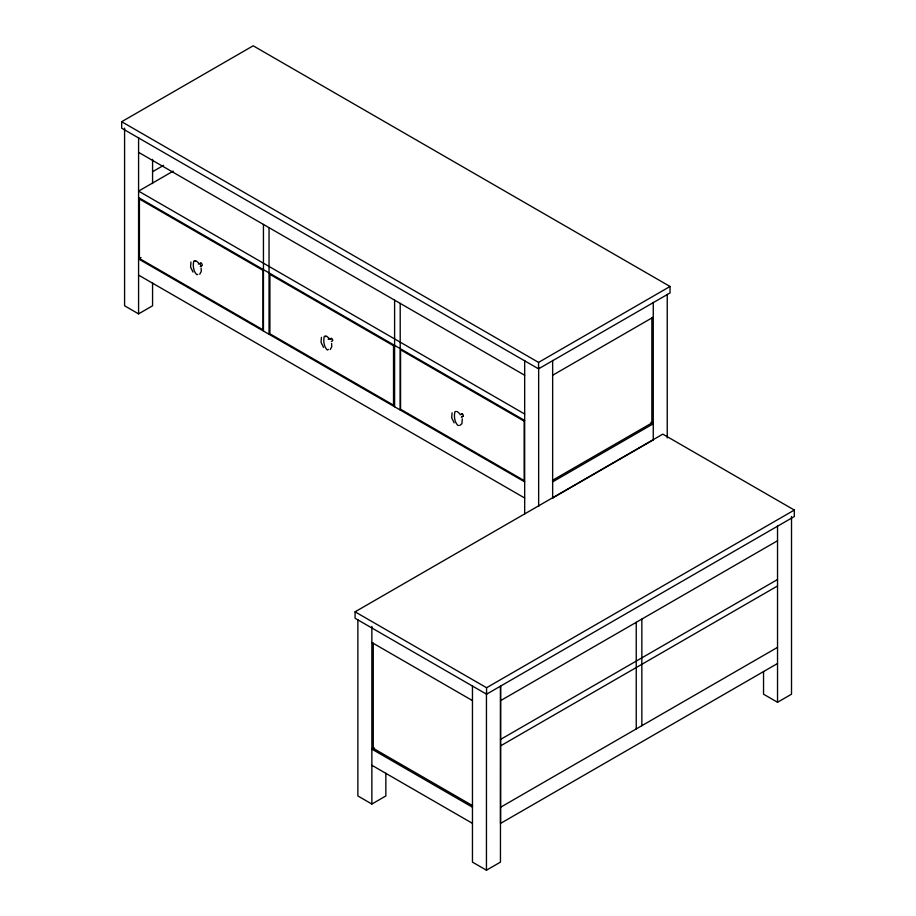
<?xml version="1.0" encoding="UTF-8"?>
<svg xmlns="http://www.w3.org/2000/svg" width="916" height="916" viewBox="0 0 916 916"><rect width="100%" height="100%" fill="white"/><g stroke="black" fill="none" stroke-linecap="round" stroke-linejoin="round"><path stroke-width="1.37" d="M328.397 349.397L327.31 350.004A13.614 9.767 -76.8 0 1 324.195 344.107A13.614 9.767 -76.8 0 1 324.264 336.378L325.512 335.966A5.885 4.225 -76.8 0 0 325.752 336.745M190.963 262.033L190.562 267.025L193.024 272.086M321.447 337.374L321.047 342.355L323.508 347.416M452.092 412.795L451.691 417.788L454.153 422.849M197.776 274.388L196.814 274.663A13.614 9.767 -76.8 0 1 193.711 268.766A13.614 9.767 -76.8 0 1 193.78 261.049L195.028 260.636A5.885 4.225 -76.8 0 0 195.268 261.415M199.734 274.205L201.268 271.479L201.142 268.056M330.218 349.534L331.752 346.82L331.626 343.397M121.679 121.713L253.182 45.8L670.043 286.479L670.043 292.937L538.551 368.85L121.679 128.183L121.679 121.713L538.551 362.392L670.043 286.479M152.594 171.716L163.632 165.338M173.204 171.12L138.579 191.112L524.673 414.021M141.053 257.522L138.579 258.953L524.673 481.862M124.587 128.114L124.587 305.795L138.579 313.867L152.571 305.795L152.571 283.055M552.646 375.251L653.257 317.165M552.474 480.339L651.86 422.963L651.86 317.783M552.646 481.862L653.257 423.776L650.921 422.425M355.076 611.819L662.818 434.138L794.321 510.063L794.321 516.521L486.568 694.202L355.076 618.277L355.076 611.819L486.568 687.733L794.321 510.063M552.646 498.006L653.257 439.92M374.186 747.777L371.862 749.116L472.461 807.202M500.548 700.66L777.535 540.749M357.87 619.697L357.87 795.958L371.862 804.042L385.842 795.958L385.842 773.218M500.548 739.43L777.535 579.519M500.548 745.887L777.535 585.977M500.548 807.271L777.535 647.36M777.535 663.505L500.548 823.415L500.548 685.855L500.445 862.128L486.453 870.2L472.461 862.128L472.461 685.786M763.543 671.462L763.543 694.202L777.535 702.274L791.516 694.202L791.516 516.521M459.809 425.471L461.916 423.696L462.271 418.818M458.572 425.493L457.954 425.425A13.614 9.767 -76.8 0 1 454.84 419.528A13.614 9.767 -76.8 0 1 454.909 411.811L456.157 411.399M201.016 265.526A1.305 0.756 60 0 0 201.531 265.789L202.104 265.503A1.637 0.939 60 0 0 202.173 264.598L201.68 263.59A1.305 0.756 60 0 0 200.925 263.075L200.341 263.361A1.637 0.939 60 0 0 200.283 264.266M331.363 341.439A5.885 4.225 -76.8 0 1 332.016 341.13L332.588 340.844A1.637 0.939 60 0 0 332.657 339.928L332.165 338.92A1.305 0.756 60 0 0 331.409 338.416L330.836 338.691A1.637 0.939 60 0 0 330.722 339.252M462.145 416.288A1.305 0.756 60 0 0 462.66 416.551L463.244 416.265A1.637 0.939 60 0 0 463.301 415.36L462.809 414.353A1.305 0.756 60 0 0 462.053 413.837L461.481 414.124A1.637 0.939 60 0 0 461.389 414.375M138.579 152.342L524.673 375.251M138.579 197.57L524.673 420.478M138.579 275.109L524.673 498.006M371.862 642.505L472.461 700.591M472.633 805.691L373.259 748.315L373.259 643.124M371.862 765.272L472.461 823.358M457.187 411.536L459.798 413.746M326.543 336.115L329.153 338.325M196.058 260.774L198.669 262.984M777.535 525.944L777.535 702.274M667.237 294.357L667.237 437.928M653.257 302.36L653.257 440.31M641.841 619.09L641.841 725.701M636.242 622.319L636.242 728.93M552.646 360.446L552.646 498.396M538.654 367.179L538.654 506.479M538.551 362.392L538.551 368.85M524.673 360.446L524.673 514.036M486.568 687.733L486.568 694.202M486.453 692.519L486.453 870.2M400.2 303.391L400.2 409.99M394.601 300.162L394.601 406.761M371.862 626.361L371.862 804.042M269.041 227.66L269.041 334.271M263.442 224.431L263.442 331.042M152.571 159.384L152.571 183.555M138.579 137.537L138.579 313.867M461.389 417.318A5.885 4.225 -76.8 0 1 462.66 416.551M462.053 413.837A5.885 4.225 -76.8 0 1 460.095 414.708M200.925 263.075A5.885 4.225 -76.8 0 1 198.303 263.968M200.249 266.556A5.885 4.225 -76.8 0 1 201.531 265.789M331.409 338.405A5.885 4.225 -76.8 0 1 328.146 339.195M263.029 270.392L139.415 199.024L139.415 258.472L263.029 329.84L263.029 270.392M393.525 345.733L269.911 274.365L269.911 333.802L393.525 405.17L393.525 345.733M524.17 421.154L400.555 349.786L400.555 409.234L524.17 480.602L524.17 421.154"/></g></svg>
